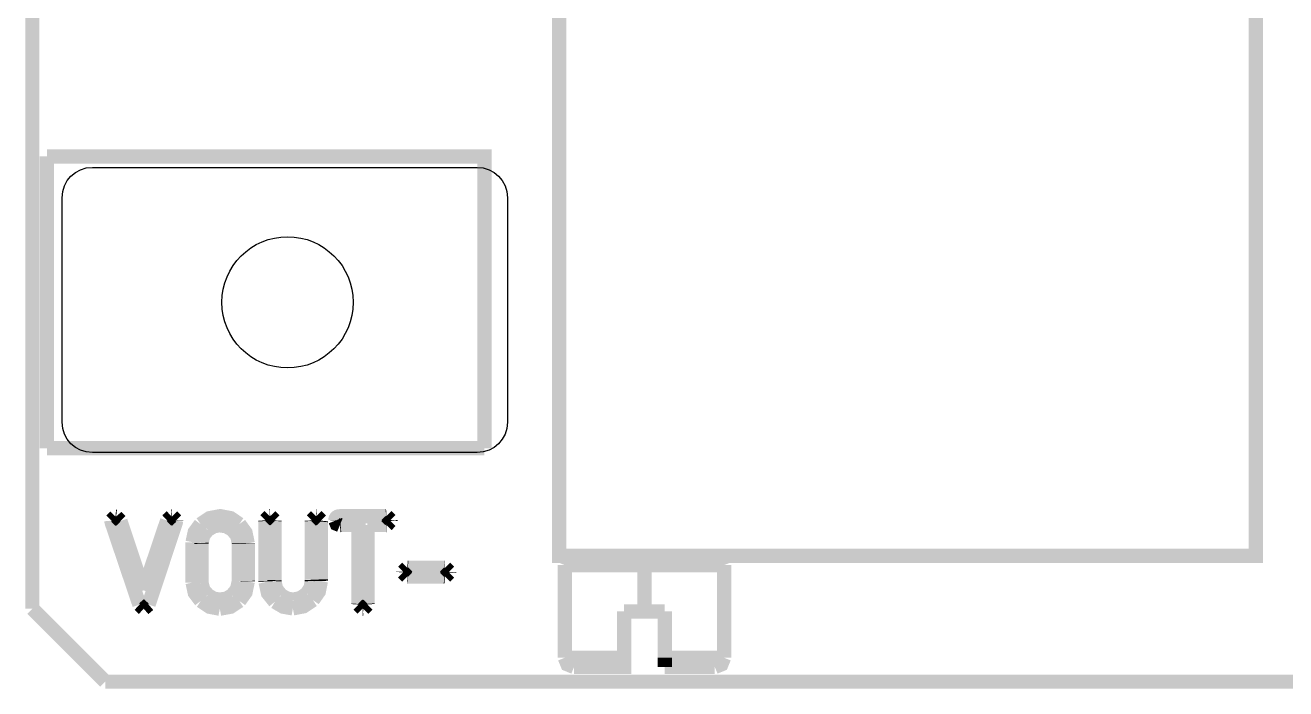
# Model space of a CAD drawing. Header units: inches. Extents: x 15 to 148, y 10 to 111.
# Drawn here: x 134.814 to 136.05, y 104.537 to 105.188 of the extents above; entities that cross this region are included whole.
import ezdxf

# ---------------------------------------------------------------- set-up
doc = ezdxf.new("R2010")
doc.units = ezdxf.units.IN
doc.header["$MEASUREMENT"] = 0
doc.layers.add('BLK_12AWG', color=7, linetype='Continuous')

# ---------------------------------------------------------------- blocks, each defined once
blk = doc.blocks.new('CBA2Board')
at = {"const_width": 0.008}
for points in [[(155.3148878293267, 104.9797371942994), (155.3148878293267, 104.3491861942994)], [(155.3148878293267, 104.9797371942994), (155.3148878293267, 104.3491861942994)], [(155.3148878293267, 104.9797371942994), (155.3148878293267, 104.3491861942994)], [(155.9757468293267, 104.7886231942994), (156.0017468293267, 104.7886231942994), (156.0017468293267, 104.3788631942994), (155.6107068293267, 104.3788631942994), (155.6107068293267, 104.7886231942994), (155.6367068293267, 104.7886231942994)], [(155.9757468293267, 104.7886231942994), (156.0017468293267, 104.7886231942994), (156.0017468293267, 104.3788631942994), (155.6107068293267, 104.3788631942994), (155.6107068293267, 104.7886231942994), (155.6367068293267, 104.7886231942994)], [(155.9757468293267, 104.7886231942994), (156.0017468293267, 104.7886231942994), (156.0017468293267, 104.3788631942994), (155.6107068293267, 104.3788631942994), (155.6107068293267, 104.7886231942994), (155.6367068293267, 104.7886231942994)], [(155.3230768293267, 104.6030441942994), (155.3230768293267, 104.4392641942994)], [(155.3230768293267, 104.6030441942994), (155.5687458293267, 104.6030441942994), (155.5687458293267, 104.4392641942994)], [(155.3230768293267, 104.6030441942994), (155.3230768293267, 104.4392641942994)], [(155.3230768293267, 104.6030441942994), (155.5687458293267, 104.6030441942994), (155.5687458293267, 104.4392641942994)], [(155.3230768293267, 104.6030441942994), (155.3230768293267, 104.4392641942994)], [(155.3230768293267, 104.6030441942994), (155.5687458293267, 104.6030441942994), (155.5687458293267, 104.4392641942994)], [(155.3230768293267, 104.4392641942994), (155.5687458293267, 104.4392641942994)], [(155.3230768293267, 104.4392641942994), (155.5687458293267, 104.4392641942994)], [(155.3230768293267, 104.4392641942994), (155.5687458293267, 104.4392641942994)], [(155.3592608293267, 104.3986061942994), (155.3615168293267, 104.4008621942994)], [(155.3592608293267, 104.3986061942994), (155.3615168293267, 104.4008621942994)], [(155.3592608293267, 104.3986061942994), (155.3615168293267, 104.4008621942994)], [(155.3592608293267, 104.3985981942994), (155.3592608293267, 104.3986061942994)], [(155.3592608293267, 104.3985981942994), (155.3592608293267, 104.3986061942994)], [(155.3592608293267, 104.3985981942994), (155.3592608293267, 104.3986061942994)], [(155.3750078293267, 104.3514481942994), (155.3594668293267, 104.3974541942994), (155.3593008293267, 104.3981161942994), (155.3592608293267, 104.3985961942994)], [(155.3750078293267, 104.3514481942994), (155.3594668293267, 104.3974541942994), (155.3593008293267, 104.3981161942994), (155.3592608293267, 104.3985961942994)], [(155.3750078293267, 104.3514481942994), (155.3594668293267, 104.3974541942994), (155.3593008293267, 104.3981161942994), (155.3592608293267, 104.3985961942994)], [(155.3619818293267, 104.4008131942994), (155.3615168293267, 104.4008621942994)], [(155.3619818293267, 104.4008131942994), (155.3615168293267, 104.4008621942994)], [(155.3619818293267, 104.4008131942994), (155.3615168293267, 104.4008621942994)], [(155.3643348293267, 104.3984131942994), (155.3619798293267, 104.4008131942994)], [(155.3643348293267, 104.3984131942994), (155.3619798293267, 104.4008131942994)], [(155.3643348293267, 104.3984131942994), (155.3619798293267, 104.4008131942994)], [(155.3643348293267, 104.3984141942994), (155.3773618293267, 104.3594701942994)], [(155.3643348293267, 104.3984141942994), (155.3773618293267, 104.3594701942994)], [(155.3643348293267, 104.3984141942994), (155.3773618293267, 104.3594701942994)], [(155.3773618293267, 104.3594701942994), (155.3905708293267, 104.3986881942994)], [(155.3773618293267, 104.3594701942994), (155.3905708293267, 104.3986881942994)], [(155.3773618293267, 104.3594701942994), (155.3905708293267, 104.3986881942994)], [(155.3955758293267, 104.3985511942994), (155.3954758293267, 104.3977411942994), (155.3952558293267, 104.3969741942994), (155.3801498293267, 104.3515171942994)], [(155.3955758293267, 104.3985511942994), (155.3954758293267, 104.3977411942994), (155.3952558293267, 104.3969741942994), (155.3801498293267, 104.3515171942994)], [(155.3955758293267, 104.3985511942994), (155.3954758293267, 104.3977411942994), (155.3952558293267, 104.3969741942994), (155.3801498293267, 104.3515171942994)], [(155.3905718293267, 104.3986891942994), (155.3930388293267, 104.4009501942994)], [(155.3905718293267, 104.3986891942994), (155.3930388293267, 104.4009501942994)], [(155.3905718293267, 104.3986891942994), (155.3930388293267, 104.4009501942994)], [(155.3930388293267, 104.4009501942994), (155.3933568293267, 104.4009731942994)], [(155.3930388293267, 104.4009501942994), (155.3933568293267, 104.4009731942994)], [(155.3930388293267, 104.4009501942994), (155.3933568293267, 104.4009731942994)], [(155.3955848293267, 104.3987451942994), (155.3933568293267, 104.4009731942994)], [(155.3955848293267, 104.3987451942994), (155.3933568293267, 104.4009731942994)], [(155.3955848293267, 104.3987451942994), (155.3933568293267, 104.4009731942994)], [(155.3955848293267, 104.3987451942994), (155.3955758293267, 104.3985511942994)], [(155.3955848293267, 104.3987451942994), (155.3955758293267, 104.3985511942994)], [(155.3955848293267, 104.3987451942994), (155.3955758293267, 104.3985511942994)], [(155.4048548293267, 104.3864861942994), (155.4060638293267, 104.3921781942994), (155.4093638293267, 104.3966371942994)], [(155.4048548293267, 104.3864861942994), (155.4060638293267, 104.3921781942994), (155.4093638293267, 104.3966371942994)], [(155.4048548293267, 104.3864861942994), (155.4060638293267, 104.3921781942994), (155.4093638293267, 104.3966371942994)], [(155.4093568293267, 104.3966311942994), (155.4143788293267, 104.4000081942994), (155.4203958293267, 104.4011331942994), (155.4261658293267, 104.4000191942994), (155.4310918293267, 104.3966771942994)], [(155.4093568293267, 104.3966311942994), (155.4143788293267, 104.4000081942994), (155.4203958293267, 104.4011331942994), (155.4261658293267, 104.4000191942994), (155.4310918293267, 104.3966771942994)], [(155.4093568293267, 104.3966311942994), (155.4143788293267, 104.4000081942994), (155.4203958293267, 104.4011331942994), (155.4261658293267, 104.4000191942994), (155.4310918293267, 104.3966771942994)], [(155.4308468293267, 104.3858841942994), (155.4298868293267, 104.3901731942994), (155.4272518293267, 104.3934541942994), (155.4238238293267, 104.3954081942994), (155.4199848293267, 104.3960601942994), (155.4166188293267, 104.3953971942994), (155.4133338293267, 104.3934081942994)], [(155.4308468293267, 104.3858841942994), (155.4298868293267, 104.3901731942994), (155.4272518293267, 104.3934541942994), (155.4238238293267, 104.3954081942994), (155.4199848293267, 104.3960601942994), (155.4166188293267, 104.3953971942994), (155.4133338293267, 104.3934081942994)], [(155.4308468293267, 104.3858841942994), (155.4298868293267, 104.3901731942994), (155.4272518293267, 104.3934541942994), (155.4238238293267, 104.3954081942994), (155.4199848293267, 104.3960601942994), (155.4166188293267, 104.3953971942994), (155.4133338293267, 104.3934081942994)], [(155.4358218293267, 104.3858051942994), (155.4345668293267, 104.3918831942994), (155.4310978293267, 104.3966711942994)], [(155.4358218293267, 104.3858051942994), (155.4345668293267, 104.3918831942994), (155.4310978293267, 104.3966711942994)], [(155.4358218293267, 104.3858051942994), (155.4345668293267, 104.3918831942994), (155.4310978293267, 104.3966711942994)], [(155.4457778293267, 104.3988411942994), (155.4480738293267, 104.4011371942994)], [(155.4457778293267, 104.3988411942994), (155.4480738293267, 104.4011371942994)], [(155.4457778293267, 104.3988411942994), (155.4480738293267, 104.4011371942994)], [(155.4457778293267, 104.3988411942994), (155.4458098293267, 104.3984581942994)], [(155.4457778293267, 104.3988411942994), (155.4458098293267, 104.3984581942994)], [(155.4457778293267, 104.3988411942994), (155.4458098293267, 104.3984581942994)], [(155.4458098293267, 104.3644521942994), (155.4458098293267, 104.3984591942994)], [(155.4458098293267, 104.3644521942994), (155.4458098293267, 104.3984591942994)], [(155.4458098293267, 104.3644521942994), (155.4458098293267, 104.3984591942994)], [(155.4482098293267, 104.4011331942994), (155.4480738293267, 104.4011371942994)], [(155.4482098293267, 104.4011331942994), (155.4480738293267, 104.4011371942994)], [(155.4482098293267, 104.4011331942994), (155.4480738293267, 104.4011371942994)], [(155.4482078293267, 104.4011331942994), (155.4484528293267, 104.4011451942994)], [(155.4482078293267, 104.4011331942994), (155.4484528293267, 104.4011451942994)], [(155.4482078293267, 104.4011331942994), (155.4484528293267, 104.4011451942994)], [(155.4508338293267, 104.3987641942994), (155.4484528293267, 104.4011451942994)], [(155.4508338293267, 104.3987641942994), (155.4484528293267, 104.4011451942994)], [(155.4508338293267, 104.3987641942994), (155.4484528293267, 104.4011451942994)], [(155.4508338293267, 104.3987641942994), (155.4508148293267, 104.3984581942994)], [(155.4508338293267, 104.3987641942994), (155.4508148293267, 104.3984581942994)], [(155.4508338293267, 104.3987641942994), (155.4508148293267, 104.3984581942994)], [(155.4508148293267, 104.3984591942994), (155.4508148293267, 104.3652291942994)], [(155.4508148293267, 104.3984591942994), (155.4508148293267, 104.3652291942994)], [(155.4508148293267, 104.3984591942994), (155.4508148293267, 104.3652291942994)], [(155.4717738293267, 104.3987731942994), (155.4741448293267, 104.4011451942994)], [(155.4717738293267, 104.3987731942994), (155.4741448293267, 104.4011451942994)], [(155.4717738293267, 104.3987731942994), (155.4741448293267, 104.4011451942994)], [(155.4717738293267, 104.3987731942994), (155.4717938293267, 104.3984601942994)], [(155.4717738293267, 104.3987731942994), (155.4717938293267, 104.3984601942994)], [(155.4717738293267, 104.3987731942994), (155.4717938293267, 104.3984601942994)], [(155.4717948293267, 104.3654121942994), (155.4717948293267, 104.3984591942994)], [(155.4717948293267, 104.3654121942994), (155.4717948293267, 104.3984591942994)], [(155.4717948293267, 104.3654121942994), (155.4717948293267, 104.3984591942994)], [(155.4743758293267, 104.4011331942994), (155.4741448293267, 104.4011451942994)], [(155.4743758293267, 104.4011331942994), (155.4741448293267, 104.4011451942994)], [(155.4743758293267, 104.4011331942994), (155.4741448293267, 104.4011451942994)], [(155.4743758293267, 104.4011331942994), (155.4744068293267, 104.4011331942994)], [(155.4743758293267, 104.4011331942994), (155.4744068293267, 104.4011331942994)], [(155.4743758293267, 104.4011331942994), (155.4744068293267, 104.4011331942994)], [(155.4769188293267, 104.3986211942994), (155.4744068293267, 104.4011331942994)], [(155.4769188293267, 104.3986211942994), (155.4744068293267, 104.4011331942994)], [(155.4769188293267, 104.3986211942994), (155.4744068293267, 104.4011331942994)], [(155.4769188293267, 104.3986211942994), (155.4768678293267, 104.3981161942994)], [(155.4769188293267, 104.3986211942994), (155.4768678293267, 104.3981161942994)], [(155.4769188293267, 104.3986211942994), (155.4768678293267, 104.3981161942994)], [(155.4768678293267, 104.3981161942994), (155.4768678293267, 104.3656181942994)], [(155.4768678293267, 104.3981161942994), (155.4768678293267, 104.3656181942994)], [(155.4768678293267, 104.3981161942994), (155.4768678293267, 104.3656181942994)], [(155.4850468293267, 104.3986301942994), (155.4850498293267, 104.3987571942994)], [(155.4850468293267, 104.3986301942994), (155.4850498293267, 104.3987571942994)], [(155.4850468293267, 104.3986301942994), (155.4850498293267, 104.3987571942994)], [(155.4850468293267, 104.3986301942994), (155.4857738293267, 104.3968411942994), (155.4875628293267, 104.3961131942994)], [(155.4850468293267, 104.3986301942994), (155.4857738293267, 104.3968411942994), (155.4875628293267, 104.3961131942994)], [(155.4850468293267, 104.3986301942994), (155.4857738293267, 104.3968411942994), (155.4875628293267, 104.3961131942994)], [(155.4850498293267, 104.3987561942994), (155.4850968293267, 104.3993131942994), (155.4852388293267, 104.3997961942994), (155.4854738293267, 104.4002051942994), (155.4858038293267, 104.4005391942994), (155.4862278293267, 104.4007991942994), (155.4867468293267, 104.4009841942994), (155.4880668293267, 104.4011331942994), (155.5134808293267, 104.4011331942994)], [(155.4850498293267, 104.3987561942994), (155.4850968293267, 104.3993131942994), (155.4852388293267, 104.3997961942994), (155.4854738293267, 104.4002051942994), (155.4858038293267, 104.4005391942994), (155.4862278293267, 104.4007991942994), (155.4867468293267, 104.4009841942994), (155.4880668293267, 104.4011331942994), (155.5134808293267, 104.4011331942994)], [(155.4850498293267, 104.3987561942994), (155.4850968293267, 104.3993131942994), (155.4852388293267, 104.3997961942994), (155.4854738293267, 104.4002051942994), (155.4858038293267, 104.4005391942994), (155.4862278293267, 104.4007991942994), (155.4867468293267, 104.4009841942994), (155.4880668293267, 104.4011331942994), (155.5134808293267, 104.4011331942994)], [(155.4879998293267, 104.3961511942994), (155.4875628293267, 104.3961131942994)], [(155.4879998293267, 104.3961511942994), (155.4875628293267, 104.3961131942994)], [(155.4879998293267, 104.3961511942994), (155.4875628293267, 104.3961131942994)], [(155.4980078293267, 104.3518371942994), (155.4980078293267, 104.3961511942994), (155.4879978293267, 104.3961511942994)], [(155.4980078293267, 104.3518371942994), (155.4980078293267, 104.3961511942994), (155.4879978293267, 104.3961511942994)], [(155.4980078293267, 104.3518371942994), (155.4980078293267, 104.3961511942994), (155.4879978293267, 104.3961511942994)], [(155.5135488293267, 104.3961511942994), (155.5030128293267, 104.3961511942994)], [(155.5030128293267, 104.3961511942994), (155.5030128293267, 104.3519051942994)], [(155.5135488293267, 104.3961511942994), (155.5030128293267, 104.3961511942994)], [(155.5030128293267, 104.3961511942994), (155.5030128293267, 104.3519051942994)], [(155.5135488293267, 104.3961511942994), (155.5030128293267, 104.3961511942994)], [(155.5030128293267, 104.3961511942994), (155.5030128293267, 104.3519051942994)], [(155.5134818293267, 104.4011331942994), (155.5137378293267, 104.4011481942994)], [(155.5134818293267, 104.4011331942994), (155.5137378293267, 104.4011481942994)], [(155.5134818293267, 104.4011331942994), (155.5137378293267, 104.4011481942994)], [(155.5135478293267, 104.3961511942994), (155.5137528293267, 104.3961421942994)], [(155.5135478293267, 104.3961511942994), (155.5137528293267, 104.3961421942994)], [(155.5135478293267, 104.3961511942994), (155.5137528293267, 104.3961421942994)], [(155.5159638293267, 104.3989221942994), (155.5137378293267, 104.4011481942994)], [(155.5159638293267, 104.3989221942994), (155.5137378293267, 104.4011481942994)], [(155.5159638293267, 104.3989221942994), (155.5137378293267, 104.4011481942994)], [(155.5159698293267, 104.3983591942994), (155.5137528293267, 104.3961421942994)], [(155.5159698293267, 104.3983591942994), (155.5137528293267, 104.3961421942994)], [(155.5159698293267, 104.3983591942994), (155.5137528293267, 104.3961421942994)], [(155.5159638293267, 104.3989221942994), (155.5159488293267, 104.3986661942994)], [(155.5159638293267, 104.3989221942994), (155.5159488293267, 104.3986661942994)], [(155.5159638293267, 104.3989221942994), (155.5159488293267, 104.3986661942994)], [(155.5159698293267, 104.3983591942994), (155.5159488293267, 104.3986641942994)], [(155.5159698293267, 104.3983591942994), (155.5159488293267, 104.3986641942994)], [(155.5159698293267, 104.3983591942994), (155.5159488293267, 104.3986641942994)], [(155.4098948293267, 104.3861071942994), (155.4108118293267, 104.3902361942994), (155.4133288293267, 104.3934051942994)], [(155.4098948293267, 104.3861071942994), (155.4108118293267, 104.3902361942994), (155.4133288293267, 104.3934051942994)], [(155.4098948293267, 104.3861071942994), (155.4108118293267, 104.3902361942994), (155.4133288293267, 104.3934051942994)], [(155.4048548293267, 104.3638581942994), (155.4048548293267, 104.3864841942994)], [(155.4048548293267, 104.3638581942994), (155.4048548293267, 104.3864841942994)], [(155.4048548293267, 104.3638581942994), (155.4048548293267, 104.3864841942994)], [(155.4098948293267, 104.3861071942994), (155.4099058293267, 104.3856611942994)], [(155.4098948293267, 104.3861071942994), (155.4099058293267, 104.3856611942994)], [(155.4098948293267, 104.3861071942994), (155.4099058293267, 104.3856611942994)], [(155.4099058293267, 104.3856611942994), (155.4099058293267, 104.3636981942994)], [(155.4099058293267, 104.3856611942994), (155.4099058293267, 104.3636981942994)], [(155.4099058293267, 104.3856611942994), (155.4099058293267, 104.3636981942994)], [(155.4308468293267, 104.3858841942994), (155.4308398293267, 104.3855261942994)], [(155.4308468293267, 104.3858841942994), (155.4308398293267, 104.3855261942994)], [(155.4308468293267, 104.3858841942994), (155.4308398293267, 104.3855261942994)], [(155.4308398293267, 104.3646811942994), (155.4308398293267, 104.3855241942994)], [(155.4308398293267, 104.3646811942994), (155.4308398293267, 104.3855241942994)], [(155.4308398293267, 104.3646811942994), (155.4308398293267, 104.3855241942994)], [(155.4358218293267, 104.3858051942994), (155.4358218293267, 104.3857791942994)], [(155.4358218293267, 104.3858051942994), (155.4358218293267, 104.3857791942994)], [(155.4358218293267, 104.3858051942994), (155.4358218293267, 104.3857791942994)], [(155.4358218293267, 104.3857751942994), (155.4358218293267, 104.3648181942994)], [(155.4358218293267, 104.3857751942994), (155.4358218293267, 104.3648181942994)], [(155.4358218293267, 104.3857751942994), (155.4358218293267, 104.3648181942994)], [(155.6138268293267, 104.3736631942994), (155.6153298293267, 104.3773601942994), (155.6190268293267, 104.3788631942994)], [(155.6138268293267, 104.3736631942994), (155.6585468293267, 104.3736631942994), (155.6585468293267, 104.3788631942994)], [(155.6138268293267, 104.3736631942994), (155.6153298293267, 104.3773601942994), (155.6190268293267, 104.3788631942994)], [(155.6138268293267, 104.3736631942994), (155.6585468293267, 104.3736631942994), (155.6585468293267, 104.3788631942994)], [(155.6138268293267, 104.3736631942994), (155.6153298293267, 104.3773601942994), (155.6190268293267, 104.3788631942994)], [(155.6138268293267, 104.3736631942994), (155.6585468293267, 104.3736631942994), (155.6585468293267, 104.3788631942994)], [(155.7032668293267, 104.3736631942994), (155.7017638293267, 104.3773601942994), (155.6980668293267, 104.3788631942994)], [(155.7032668293267, 104.3736631942994), (155.7017638293267, 104.3773601942994), (155.6980668293267, 104.3788631942994)], [(155.7032668293267, 104.3736631942994), (155.7017638293267, 104.3773601942994), (155.6980668293267, 104.3788631942994)], [(155.5230648293267, 104.3695711942994), (155.5230788293267, 104.3698211942994)], [(155.5230648293267, 104.3695711942994), (155.5230788293267, 104.3698211942994)], [(155.5230648293267, 104.3695711942994), (155.5230788293267, 104.3698211942994)], [(155.5230648293267, 104.3695711942994), (155.5253848293267, 104.3672521942994)], [(155.5230648293267, 104.3695711942994), (155.5253848293267, 104.3672521942994)], [(155.5230648293267, 104.3695711942994), (155.5253848293267, 104.3672521942994)], [(155.5230768293267, 104.3699291942994), (155.5253758293267, 104.3722271942994)], [(155.5230768293267, 104.3699291942994), (155.5253758293267, 104.3722271942994)], [(155.5230768293267, 104.3699291942994), (155.5253758293267, 104.3722271942994)], [(155.5230768293267, 104.3699291942994), (155.5230788293267, 104.3698241942994)], [(155.5230768293267, 104.3699291942994), (155.5230788293267, 104.3698241942994)], [(155.5230768293267, 104.3699291942994), (155.5230788293267, 104.3698241942994)], [(155.5257308293267, 104.3722001942994), (155.5253758293267, 104.3722271942994)], [(155.5257308293267, 104.3722001942994), (155.5253758293267, 104.3722271942994)], [(155.5257308293267, 104.3722001942994), (155.5253758293267, 104.3722271942994)], [(155.5256148293267, 104.3672631942994), (155.5253848293267, 104.3672521942994)], [(155.5256148293267, 104.3672631942994), (155.5253848293267, 104.3672521942994)], [(155.5256148293267, 104.3672631942994), (155.5253848293267, 104.3672521942994)], [(155.5462298293267, 104.3672641942994), (155.5256158293267, 104.3672641942994)], [(155.5462298293267, 104.3672641942994), (155.5256158293267, 104.3672641942994)], [(155.5462298293267, 104.3672641942994), (155.5256158293267, 104.3672641942994)], [(155.5257298293267, 104.3722001942994), (155.5463908293267, 104.3722001942994)], [(155.5257298293267, 104.3722001942994), (155.5463908293267, 104.3722001942994)], [(155.5257298293267, 104.3722001942994), (155.5463908293267, 104.3722001942994)], [(155.5462288293267, 104.3672641942994), (155.5466308293267, 104.3672271942994)], [(155.5462288293267, 104.3672641942994), (155.5466308293267, 104.3672271942994)], [(155.5462288293267, 104.3672641942994), (155.5466308293267, 104.3672271942994)], [(155.5463908293267, 104.3722001942994), (155.5465718293267, 104.3722071942994)], [(155.5463908293267, 104.3722001942994), (155.5465718293267, 104.3722071942994)], [(155.5463908293267, 104.3722001942994), (155.5465718293267, 104.3722071942994)], [(155.5488848293267, 104.3698951942994), (155.5465718293267, 104.3722071942994)], [(155.5488848293267, 104.3698951942994), (155.5465718293267, 104.3722071942994)], [(155.5488848293267, 104.3698951942994), (155.5465718293267, 104.3722071942994)], [(155.5488608293267, 104.3694561942994), (155.5466308293267, 104.3672271942994)], [(155.5488608293267, 104.3694561942994), (155.5466308293267, 104.3672271942994)], [(155.5488608293267, 104.3694561942994), (155.5466308293267, 104.3672271942994)], [(155.5488848293267, 104.3698951942994), (155.5488588293267, 104.3695491942994)], [(155.5488848293267, 104.3698951942994), (155.5488588293267, 104.3695491942994)], [(155.5488848293267, 104.3698951942994), (155.5488588293267, 104.3695491942994)], [(155.5488608293267, 104.3694561942994), (155.5488588293267, 104.3695501942994)], [(155.5488608293267, 104.3694561942994), (155.5488588293267, 104.3695501942994)], [(155.5488608293267, 104.3694561942994), (155.5488588293267, 104.3695501942994)], [(155.6138268293267, 104.3736631942994), (155.6138268293267, 104.3216631942994)], [(155.6138268293267, 104.3736631942994), (155.6138268293267, 104.3216631942994)], [(155.6138268293267, 104.3736631942994), (155.6138268293267, 104.3216631942994)], [(155.6585468293267, 104.3476631942994), (155.6585468293267, 104.3736631942994), (155.7032668293267, 104.3736631942994)], [(155.6585468293267, 104.3476631942994), (155.6585468293267, 104.3736631942994), (155.7032668293267, 104.3736631942994)], [(155.6585468293267, 104.3476631942994), (155.6585468293267, 104.3736631942994), (155.7032668293267, 104.3736631942994)], [(155.7032668293267, 104.3216631942994), (155.7032668293267, 104.3736631942994)], [(155.7032668293267, 104.3216631942994), (155.7032668293267, 104.3736631942994)], [(155.7032668293267, 104.3216631942994), (155.7032668293267, 104.3736631942994)], [(155.4048548293267, 104.3638681942994), (155.4060888293267, 104.3580721942994), (155.4094898293267, 104.3535551942994)], [(155.4048548293267, 104.3638681942994), (155.4060888293267, 104.3580721942994), (155.4094898293267, 104.3535551942994)], [(155.4048548293267, 104.3638681942994), (155.4060888293267, 104.3580721942994), (155.4094898293267, 104.3535551942994)], [(155.4099058293267, 104.3637021942994), (155.4108658293267, 104.3598301942994), (155.4133368293267, 104.3569081942994)], [(155.4099058293267, 104.3637021942994), (155.4108658293267, 104.3598301942994), (155.4133368293267, 104.3569081942994)], [(155.4099058293267, 104.3637021942994), (155.4108658293267, 104.3598301942994), (155.4133368293267, 104.3569081942994)], [(155.4308398293267, 104.3646821942994), (155.4298178293267, 104.3601611942994), (155.4270418293267, 104.3567021942994)], [(155.4308398293267, 104.3646821942994), (155.4298178293267, 104.3601611942994), (155.4270418293267, 104.3567021942994)], [(155.4308398293267, 104.3646821942994), (155.4298178293267, 104.3601611942994), (155.4270418293267, 104.3567021942994)], [(155.4358258293267, 104.3644921942994), (155.4345738293267, 104.3583791942994), (155.4311128293267, 104.3535501942994)], [(155.4358258293267, 104.3644921942994), (155.4345738293267, 104.3583791942994), (155.4311128293267, 104.3535501942994)], [(155.4358258293267, 104.3644921942994), (155.4345738293267, 104.3583791942994), (155.4311128293267, 104.3535501942994)], [(155.4358258293267, 104.3644921942994), (155.4358228293267, 104.3648081942994)], [(155.4358258293267, 104.3644921942994), (155.4358228293267, 104.3648081942994)], [(155.4358258293267, 104.3644921942994), (155.4358228293267, 104.3648081942994)], [(155.4458058293267, 104.3641501942994), (155.4458088293267, 104.3644481942994)], [(155.4458058293267, 104.3641501942994), (155.4458088293267, 104.3644481942994)], [(155.4458058293267, 104.3641501942994), (155.4458088293267, 104.3644481942994)], [(155.4458058293267, 104.3641501942994), (155.4472178293267, 104.3578661942994), (155.4510918293267, 104.3530681942994)], [(155.4458058293267, 104.3641501942994), (155.4472178293267, 104.3578661942994), (155.4510918293267, 104.3530681942994)], [(155.4458058293267, 104.3641501942994), (155.4472178293267, 104.3578661942994), (155.4510918293267, 104.3530681942994)], [(155.4507988293267, 104.3646701942994), (155.4508138293267, 104.3652221942994)], [(155.4507988293267, 104.3646701942994), (155.4508138293267, 104.3652221942994)], [(155.4507988293267, 104.3646701942994), (155.4508138293267, 104.3652221942994)], [(155.4507988293267, 104.3646701942994), (155.4517898293267, 104.3602161942994), (155.4545098293267, 104.3568011942994)], [(155.4507988293267, 104.3646701942994), (155.4517898293267, 104.3602161942994), (155.4545098293267, 104.3568011942994)], [(155.4507988293267, 104.3646701942994), (155.4517898293267, 104.3602161942994), (155.4545098293267, 104.3568011942994)], [(155.4718178293267, 104.3647231942994), (155.4710668293267, 104.3608241942994), (155.4689818293267, 104.3576861942994)], [(155.4718178293267, 104.3647231942994), (155.4710668293267, 104.3608241942994), (155.4689818293267, 104.3576861942994)], [(155.4718178293267, 104.3647231942994), (155.4710668293267, 104.3608241942994), (155.4689818293267, 104.3576861942994)], [(155.4718178293267, 104.3647231942994), (155.4717938293267, 104.3654141942994)], [(155.4718178293267, 104.3647231942994), (155.4717938293267, 104.3654141942994)], [(155.4718178293267, 104.3647231942994), (155.4717938293267, 104.3654141942994)], [(155.4768928293267, 104.3647511942994), (155.4756978293267, 104.3587791942994), (155.4723848293267, 104.3540281942994)], [(155.4768928293267, 104.3647511942994), (155.4756978293267, 104.3587791942994), (155.4723848293267, 104.3540281942994)], [(155.4768928293267, 104.3647511942994), (155.4756978293267, 104.3587791942994), (155.4723848293267, 104.3540281942994)], [(155.4768928293267, 104.3647511942994), (155.4768678293267, 104.3656161942994)], [(155.4768928293267, 104.3647511942994), (155.4768678293267, 104.3656161942994)], [(155.4768928293267, 104.3647511942994), (155.4768678293267, 104.3656161942994)], [(155.4201438293267, 104.3491861942994), (155.4144308293267, 104.3502771942994), (155.4094938293267, 104.3535511942994)], [(155.4201438293267, 104.3491861942994), (155.4144308293267, 104.3502771942994), (155.4094938293267, 104.3535511942994)], [(155.4201438293267, 104.3491861942994), (155.4144308293267, 104.3502771942994), (155.4094938293267, 104.3535511942994)], [(155.4133338293267, 104.3569101942994), (155.4164878293267, 104.3549221942994), (155.4200068293267, 104.3542591942994), (155.4239268293267, 104.3548711942994), (155.4270458293267, 104.3567051942994)], [(155.4133338293267, 104.3569101942994), (155.4164878293267, 104.3549221942994), (155.4200068293267, 104.3542591942994), (155.4239268293267, 104.3548711942994), (155.4270458293267, 104.3567051942994)], [(155.4133338293267, 104.3569101942994), (155.4164878293267, 104.3549221942994), (155.4200068293267, 104.3542591942994), (155.4239268293267, 104.3548711942994), (155.4270458293267, 104.3567051942994)], [(155.4311148293267, 104.3535511942994), (155.4261318293267, 104.3502771942994), (155.4201438293267, 104.3491861942994)], [(155.4311148293267, 104.3535511942994), (155.4261318293267, 104.3502771942994), (155.4201438293267, 104.3491861942994)], [(155.4311148293267, 104.3535511942994), (155.4261318293267, 104.3502771942994), (155.4201438293267, 104.3491861942994)], [(155.4611678293267, 104.3493691942994), (155.4558258293267, 104.3502941942994), (155.4510888293267, 104.3530711942994)], [(155.4611678293267, 104.3493691942994), (155.4558258293267, 104.3502941942994), (155.4510888293267, 104.3530711942994)], [(155.4611678293267, 104.3493691942994), (155.4558258293267, 104.3502941942994), (155.4510888293267, 104.3530711942994)], [(155.4545168293267, 104.3567961942994), (155.4578308293267, 104.3548931942994), (155.4612358293267, 104.3542591942994)], [(155.4545168293267, 104.3567961942994), (155.4578308293267, 104.3548931942994), (155.4612358293267, 104.3542591942994)], [(155.4545168293267, 104.3567961942994), (155.4578308293267, 104.3548931942994), (155.4612358293267, 104.3542591942994)], [(155.4723888293267, 104.3540311942994), (155.4671498293267, 104.3505341942994), (155.4611678293267, 104.3493691942994)], [(155.4723888293267, 104.3540311942994), (155.4671498293267, 104.3505341942994), (155.4611678293267, 104.3493691942994)], [(155.4723888293267, 104.3540311942994), (155.4671498293267, 104.3505341942994), (155.4611678293267, 104.3493691942994)], [(155.4689868293267, 104.3576921942994), (155.4655798293267, 104.3551861942994), (155.4612418293267, 104.3542601942994)], [(155.4689868293267, 104.3576921942994), (155.4655798293267, 104.3551861942994), (155.4612418293267, 104.3542601942994)], [(155.4689868293267, 104.3576921942994), (155.4655798293267, 104.3551861942994), (155.4612418293267, 104.3542601942994)], [(155.3148878293267, 104.3491861942994), (155.3558328293267, 104.3082411942994)], [(155.3148878293267, 104.3491861942994), (155.3558328293267, 104.3082411942994)], [(155.3148878293267, 104.3491861942994), (155.3558328293267, 104.3082411942994)], [(155.3750068293267, 104.3514491942994), (155.3774308293267, 104.3491861942994)], [(155.3750068293267, 104.3514491942994), (155.3774308293267, 104.3491861942994)], [(155.3750068293267, 104.3514491942994), (155.3774308293267, 104.3491861942994)], [(155.3801498293267, 104.3515161942994), (155.3774308293267, 104.3491861942994)], [(155.3801498293267, 104.3515161942994), (155.3774308293267, 104.3491861942994)], [(155.3801498293267, 104.3515161942994), (155.3774308293267, 104.3491861942994)], [(155.4979848293267, 104.3515081942994), (155.4980078293267, 104.3518361942994)], [(155.4979848293267, 104.3515081942994), (155.4980078293267, 104.3518361942994)], [(155.4979848293267, 104.3515081942994), (155.4980078293267, 104.3518361942994)], [(155.4979848293267, 104.3515081942994), (155.5003158293267, 104.3491771942994)], [(155.4979848293267, 104.3515081942994), (155.5003158293267, 104.3491771942994)], [(155.4979848293267, 104.3515081942994), (155.5003158293267, 104.3491771942994)], [(155.5005228293267, 104.3491861942994), (155.5003158293267, 104.3491771942994)], [(155.5005228293267, 104.3491861942994), (155.5003158293267, 104.3491771942994)], [(155.5005228293267, 104.3491861942994), (155.5003158293267, 104.3491771942994)], [(155.5005228293267, 104.3491861942994), (155.5006868293267, 104.3491801942994)], [(155.5005228293267, 104.3491861942994), (155.5006868293267, 104.3491801942994)], [(155.5005228293267, 104.3491861942994), (155.5006868293267, 104.3491801942994)], [(155.5030418293267, 104.3515361942994), (155.5006868293267, 104.3491801942994)], [(155.5030418293267, 104.3515361942994), (155.5006868293267, 104.3491801942994)], [(155.5030418293267, 104.3515361942994), (155.5006868293267, 104.3491801942994)], [(155.5030418293267, 104.3515361942994), (155.5030128293267, 104.3519041942994)], [(155.5030418293267, 104.3515361942994), (155.5030128293267, 104.3519041942994)], [(155.5030418293267, 104.3515361942994), (155.5030128293267, 104.3519041942994)], [(155.6471068293267, 104.3476631942994), (155.6585468293267, 104.3476631942994)], [(155.6471068293267, 104.3216631942994), (155.6471068293267, 104.3476631942994)], [(155.6471068293267, 104.3476631942994), (155.6585468293267, 104.3476631942994)], [(155.6471068293267, 104.3216631942994), (155.6471068293267, 104.3476631942994)], [(155.6471068293267, 104.3476631942994), (155.6585468293267, 104.3476631942994)], [(155.6471068293267, 104.3216631942994), (155.6471068293267, 104.3476631942994)], [(155.6585468293267, 104.3476631942994), (155.6699868293267, 104.3476631942994)], [(155.6585468293267, 104.3476631942994), (155.6699868293267, 104.3476631942994)], [(155.6585468293267, 104.3476631942994), (155.6699868293267, 104.3476631942994)], [(155.6699868293267, 104.3216631942994), (155.6699868293267, 104.3476631942994)], [(155.6699868293267, 104.3216631942994), (155.6699868293267, 104.3476631942994)], [(155.6699868293267, 104.3216631942994), (155.6699868293267, 104.3476631942994)], [(155.6138268293267, 104.3216631942994), (155.6153298293267, 104.3179661942994), (155.6190268293267, 104.3164631942994)], [(155.6471068293267, 104.3216631942994), (155.6138268293267, 104.3216631942994)], [(155.6138268293267, 104.3216631942994), (155.6153298293267, 104.3179661942994), (155.6190268293267, 104.3164631942994)], [(155.6471068293267, 104.3216631942994), (155.6138268293267, 104.3216631942994)], [(155.6138268293267, 104.3216631942994), (155.6153298293267, 104.3179661942994), (155.6190268293267, 104.3164631942994)], [(155.6471068293267, 104.3216631942994), (155.6138268293267, 104.3216631942994)], [(155.6190268293267, 104.3164631942994), (155.6471068293267, 104.3164631942994), (155.6471068293267, 104.3216631942994)], [(155.6190268293267, 104.3164631942994), (155.6471068293267, 104.3164631942994), (155.6471068293267, 104.3216631942994)], [(155.6190268293267, 104.3164631942994), (155.6471068293267, 104.3164631942994), (155.6471068293267, 104.3216631942994)], [(155.6699868293267, 104.3164631942994), (155.6699868293267, 104.3216631942994)], [(155.6699868293267, 104.3216631942994), (155.7032668293267, 104.3216631942994)], [(155.6699868293267, 104.3164631942994), (155.6699868293267, 104.3216631942994)], [(155.6699868293267, 104.3216631942994), (155.7032668293267, 104.3216631942994)], [(155.6699868293267, 104.3164631942994), (155.6699868293267, 104.3216631942994)], [(155.6699868293267, 104.3216631942994), (155.7032668293267, 104.3216631942994)], [(155.7032668293267, 104.3216631942994), (155.7017638293267, 104.3179661942994), (155.6980668293267, 104.3164631942994)], [(155.7032668293267, 104.3216631942994), (155.7017638293267, 104.3179661942994), (155.6980668293267, 104.3164631942994)], [(155.7032668293267, 104.3216631942994), (155.7017638293267, 104.3179661942994), (155.6980668293267, 104.3164631942994)], [(155.6699868293267, 104.3164631942994), (155.6980668293267, 104.3164631942994)], [(155.6699868293267, 104.3164631942994), (155.6980668293267, 104.3164631942994)], [(155.6699868293267, 104.3164631942994), (155.6980668293267, 104.3164631942994)], [(155.3558328293267, 104.3082411942994), (156.7889038293267, 104.3082411942994)], [(155.3558328293267, 104.3082411942994), (156.7889038293267, 104.3082411942994)], [(155.3558328293267, 104.3082411942994), (156.7889038293267, 104.3082411942994)]]:
    blk.add_lwpolyline(points, dxfattribs=at)
blk.add_lwpolyline([(155.3486198293267, 104.5969021942994), (155.5646198293267, 104.5969021942994), (155.5680958293267, 104.5965641942994), (155.5713108293267, 104.5955911942994), (155.5742018293267, 104.5940451942994), (155.5767058293267, 104.5919881942994), (155.5787628293267, 104.5894831942994), (155.5803088293267, 104.5865921942994), (155.5812818293267, 104.5833781942994), (155.5816198293267, 104.5799021942994), (155.5816198293267, 104.4539021942994), (155.5812818293267, 104.4504261942994), (155.5803088293267, 104.4472121942994), (155.5787628293267, 104.4443211942994), (155.5767058293267, 104.4418161942994), (155.5742018293267, 104.4397601942994), (155.5713108293267, 104.4382141942994), (155.5680958293267, 104.4372401942994), (155.5646198293267, 104.4369021942994), (155.3486198293267, 104.4369021942994), (155.3451438293267, 104.4372401942994), (155.3419298293267, 104.4382141942994), (155.3390388293267, 104.4397601942994), (155.3365348293267, 104.4418161942994), (155.3344778293267, 104.4443211942994), (155.3329318293267, 104.4472121942994), (155.3319588293267, 104.4504261942994), (155.3316198293267, 104.4539021942994), (155.3316198293267, 104.5799021942994), (155.3319588293267, 104.5833781942994), (155.3329318293267, 104.5865921942994), (155.3344778293267, 104.5894831942994), (155.3365348293267, 104.5919881942994), (155.3390388293267, 104.5940451942994), (155.3419298293267, 104.5955911942994), (155.3451438293267, 104.5965641942994), (155.3486198293267, 104.5969021942994)], close=True)
blk.add_circle((155.4581948293267, 104.5211541942994), 0.03685)
blk.add_circle((155.4581948293267, 104.5211541942994), 0.03685)
blk.add_circle((155.4581948293267, 104.5211541942994), 0.03685)

msp = doc.modelspace()

# ---------------------------------------------------------------- block references
at = {"layer": 'BLK_12AWG', "xscale": 1.74680064, "yscale": 1.74680064, "zscale": 1.74680064}
msp.add_blockref('CBA2Board', (-136.4830504317415, -77.66133289344734), dxfattribs=at)

doc.saveas('drawing.dxf')
